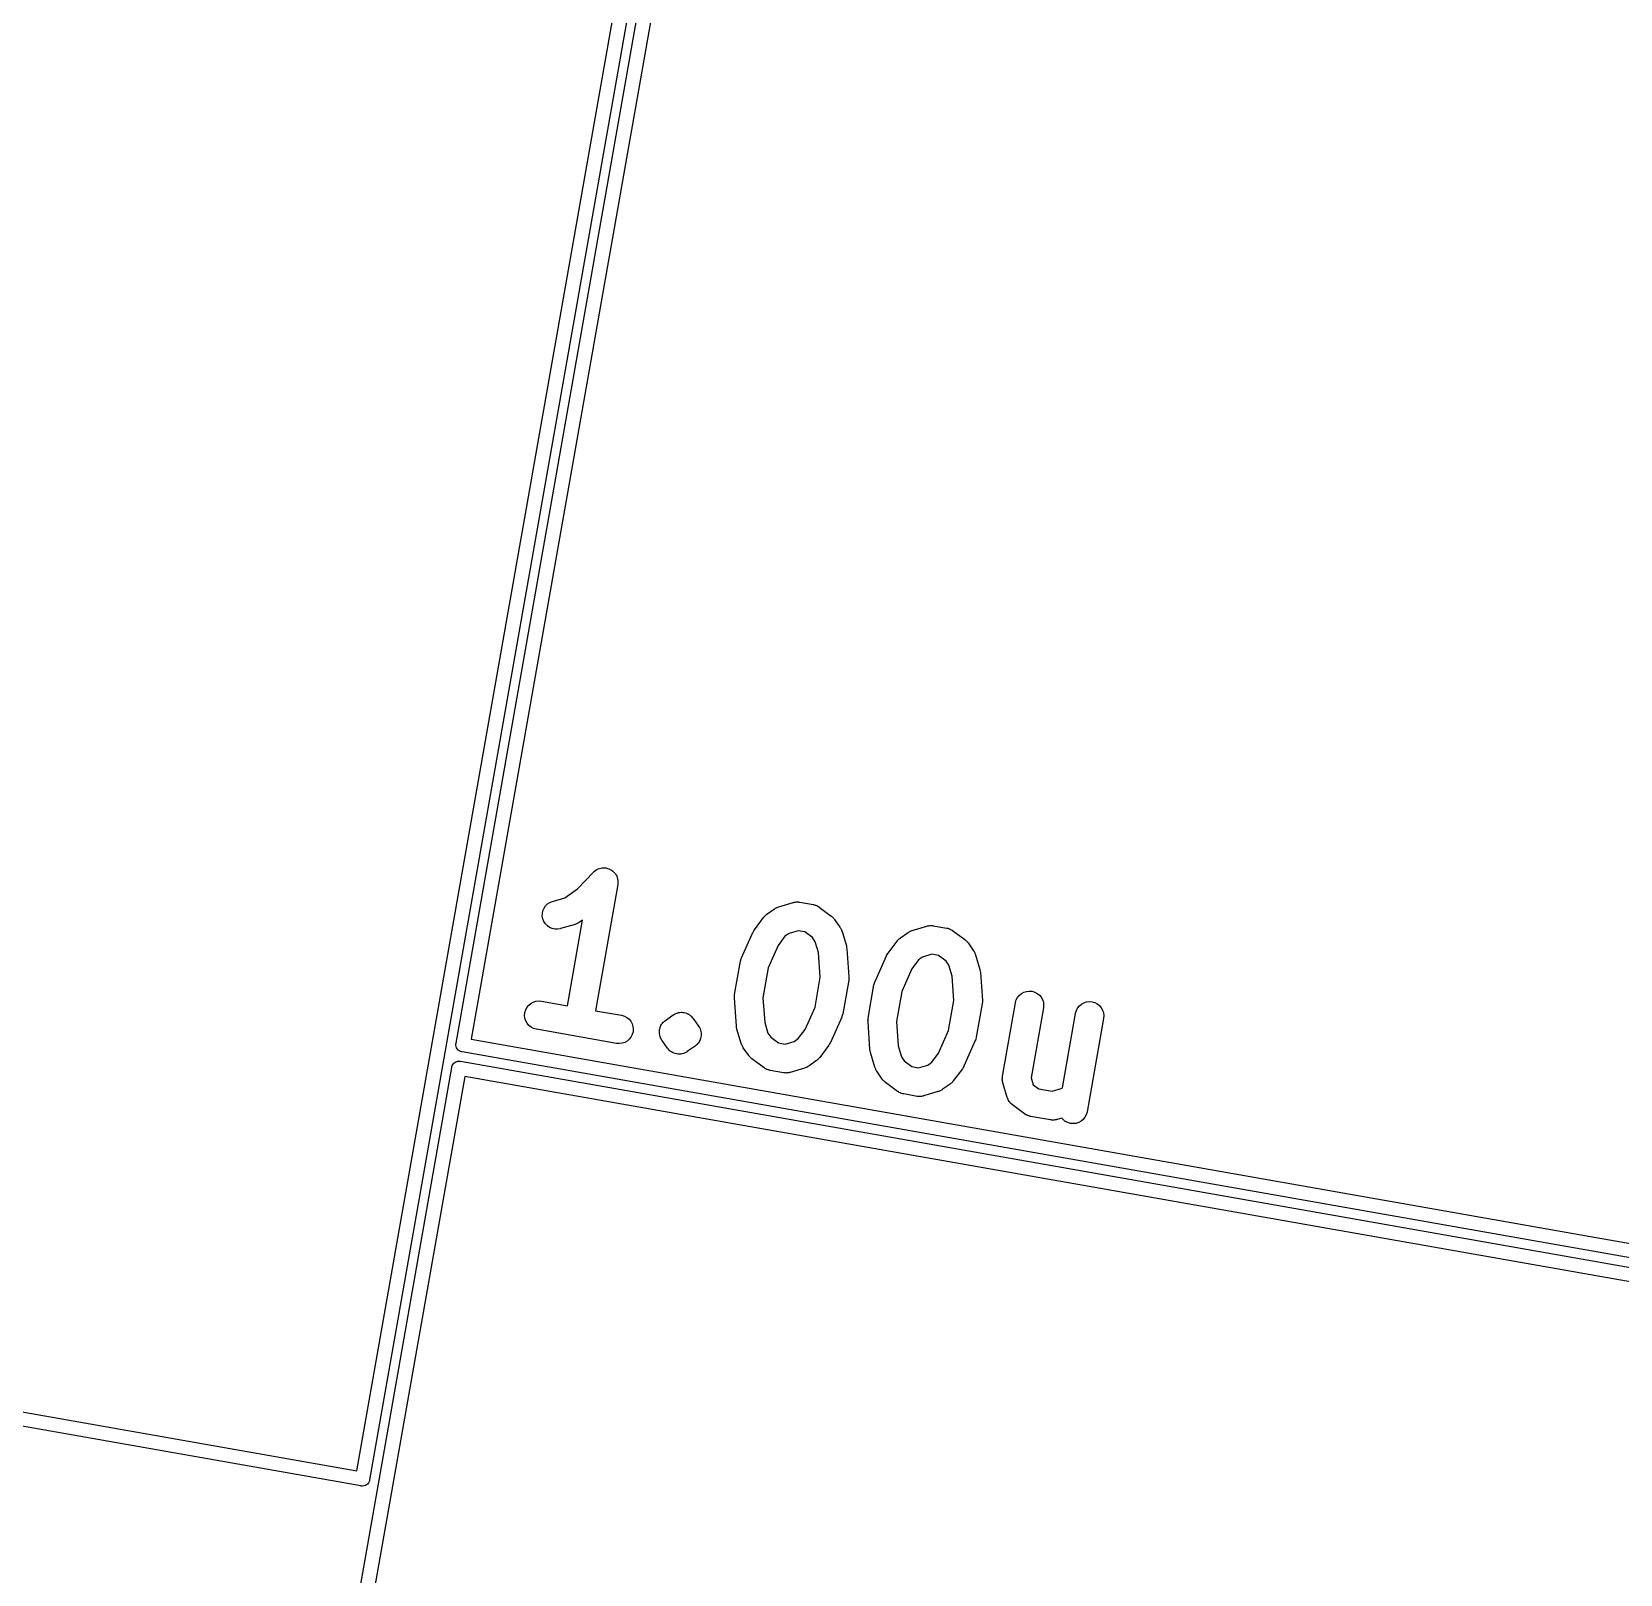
# Model space of a CAD drawing. Extents: x 61 to 358, y -137 to -43.
# Drawn here: x 114.91 to 131.92, y -104.58 to -88.08 of the extents above; entities that cross this region are included whole.
import ezdxf

# ---------------------------------------------------------------- set-up
doc = ezdxf.new("R2010")
doc.units = 0
doc.header["$MEASUREMENT"] = 0
doc.layers.add('BLACK', color=7, linetype='CONTINUOUS')

msp = doc.modelspace()

# ---------------------------------------------------------------- linework, layer by layer
at = {"layer": 'BLACK', "linetype": 'CONTINUOUS'}
for p, q in [((119.457, -98.9027), (122.719, -80.3996)), ((122.857, -80.4974), (119.619, -98.8578)), ((118.392, -103.477), (121.629, -85.117)), ((121.792, -85.0721), (118.53, -103.575)), ((120.755, -97.2499), (120.926, -97.0716)), ((120.926, -97.0716), (120.927, -97.0702)), ((120.927, -97.0701), (120.938, -97.0606)), ((120.927, -97.0702), (120.927, -97.0701)), ((120.927, -97.0702), (120.927, -97.0702)), ((120.927, -97.0702), (120.927, -97.0702)), ((120.938, -97.0606), (120.95, -97.0511)), ((120.95, -97.051), (120.963, -97.0439)), ((120.95, -97.0511), (120.95, -97.051)), ((120.95, -97.0511), (120.95, -97.0511)), ((120.963, -97.0439), (120.976, -97.0368)), ((120.976, -97.0367), (120.99, -97.0323)), ((120.976, -97.0368), (120.976, -97.0367)), ((120.976, -97.0368), (120.976, -97.0368)), ((120.99, -97.0323), (121.004, -97.0278)), ((121.004, -97.0277), (121.019, -97.0262)), ((121.004, -97.0278), (121.004, -97.0277)), ((121.004, -97.0278), (121.004, -97.0278)), ((121.019, -97.0262), (121.034, -97.0245)), ((121.034, -97.0245), (121.034, -97.0245)), ((121.034, -97.0245), (121.034, -97.0245)), ((121.034, -97.0245), (121.049, -97.0257)), ((121.049, -97.0257), (121.063, -97.027)), ((121.063, -97.027), (121.063, -97.027)), ((121.063, -97.027), (121.063, -97.027)), ((121.063, -97.027), (121.078, -97.0312)), ((121.078, -97.0312), (121.092, -97.0352)), ((121.092, -97.0352), (121.092, -97.0352)), ((121.092, -97.0352), (121.092, -97.0353)), ((121.092, -97.0353), (121.106, -97.0423)), ((121.106, -97.0423), (121.118, -97.0488)), ((121.118, -97.0488), (121.118, -97.0488)), ((121.118, -97.0488), (121.118, -97.0489)), ((121.118, -97.0489), (121.13, -97.0583)), ((121.13, -97.0583), (121.142, -97.0672)), ((121.142, -97.0672), (121.142, -97.0673)), ((121.142, -97.0673), (121.142, -97.0674)), ((121.142, -97.0674), (121.151, -97.0785)), ((121.151, -97.0785), (121.161, -97.0899)), ((120.62, -97.3448), (120.755, -97.2499)), ((121.186, -97.2033), (120.948, -98.5541)), ((121.161, -97.0899), (121.161, -97.09)), ((121.161, -97.09), (121.161, -97.0901)), ((121.161, -97.0901), (121.168, -97.1024)), ((121.168, -97.1024), (121.175, -97.1159)), ((121.175, -97.1159), (121.175, -97.116)), ((121.175, -97.116), (121.175, -97.1161)), ((121.175, -97.1161), (121.18, -97.13)), ((121.18, -97.13), (121.185, -97.1441)), ((121.185, -97.1441), (121.185, -97.1443)), ((121.185, -97.1443), (121.185, -97.1444)), ((121.185, -97.1444), (121.186, -97.1591)), ((121.186, -97.1591), (121.188, -97.1737)), ((121.187, -97.1886), (121.186, -97.2033)), ((121.188, -97.1739), (121.187, -97.1886)), ((121.188, -97.1737), (121.188, -97.1738)), ((121.188, -97.1738), (121.188, -97.1739)), ((120.414, -97.4324), (120.435, -97.4116)), ((120.435, -97.4116), (120.46, -97.3952)), ((120.46, -97.3952), (120.488, -97.384)), ((120.488, -97.384), (120.62, -97.3448)), ((122.909, -97.4425), (123.065, -97.3962)), ((123.065, -97.3962), (123.067, -97.3957)), ((123.067, -97.3957), (123.071, -97.3949)), ((123.071, -97.3949), (123.076, -97.3935)), ((123.076, -97.3935), (123.086, -97.3922)), ((123.086, -97.3922), (123.096, -97.3904)), ((123.096, -97.3904), (123.101, -97.3905)), ((123.101, -97.3905), (123.105, -97.39)), ((123.105, -97.39), (123.116, -97.3908)), ((123.116, -97.3908), (123.126, -97.3909)), ((123.126, -97.3909), (123.13, -97.3919)), ((123.13, -97.3919), (123.135, -97.3922)), ((123.135, -97.3922), (123.278, -97.4174)), ((123.278, -97.4174), (123.28, -97.4178)), ((123.28, -97.4178), (123.284, -97.4191)), ((123.284, -97.4191), (123.289, -97.4198)), ((123.289, -97.4198), (123.298, -97.4233)), ((120.379, -97.5433), (120.38, -97.5135)), ((120.385, -97.5725), (120.379, -97.5433)), ((120.38, -97.5135), (120.386, -97.4844)), ((120.396, -97.6001), (120.385, -97.5725)), ((120.386, -97.4844), (120.398, -97.457)), ((120.398, -97.457), (120.414, -97.4324)), ((120.647, -98.5012), (120.809, -97.5842)), ((120.809, -97.5842), (120.774, -97.6086)), ((122.65, -97.687), (122.746, -97.5567)), ((122.746, -97.5567), (122.748, -97.555)), ((122.748, -97.555), (122.753, -97.5487)), ((122.753, -97.5487), (122.759, -97.542)), ((122.759, -97.542), (122.764, -97.5378)), ((122.764, -97.5378), (122.768, -97.5332)), ((122.768, -97.5332), (122.775, -97.5282)), ((122.775, -97.5282), (122.781, -97.5226)), ((122.781, -97.5226), (122.865, -97.4637)), ((122.865, -97.4637), (122.867, -97.4625)), ((122.867, -97.4625), (122.875, -97.4584)), ((122.875, -97.4584), (122.882, -97.4537)), ((122.882, -97.4537), (122.888, -97.4513)), ((122.888, -97.4513), (122.893, -97.4483)), ((122.893, -97.4483), (122.901, -97.4457)), ((122.901, -97.4457), (122.909, -97.4425)), ((123.298, -97.4233), (123.308, -97.4262)), ((123.308, -97.4262), (123.312, -97.4283)), ((123.312, -97.4283), (123.317, -97.4298)), ((123.317, -97.4298), (123.325, -97.4352)), ((123.325, -97.4352), (123.335, -97.44)), ((123.335, -97.44), (123.338, -97.4428)), ((123.338, -97.4428), (123.342, -97.4451)), ((123.342, -97.4451), (123.472, -97.5418)), ((123.472, -97.5418), (123.474, -97.5431)), ((123.474, -97.5431), (123.48, -97.5489)), ((123.48, -97.5489), (123.487, -97.5542)), ((123.487, -97.5542), (123.491, -97.559)), ((123.491, -97.559), (123.496, -97.5633)), ((123.496, -97.5633), (123.501, -97.5703)), ((123.501, -97.5703), (123.506, -97.5768)), ((123.506, -97.5768), (123.565, -97.6609)), ((120.412, -97.6251), (120.396, -97.6001)), ((120.433, -97.6464), (120.412, -97.6251)), ((120.457, -97.6633), (120.433, -97.6464)), ((120.485, -97.6751), (120.457, -97.6633)), ((120.514, -97.6814), (120.485, -97.6751)), ((120.543, -97.682), (120.514, -97.6814)), ((120.573, -97.6767), (120.543, -97.682)), ((120.575, -97.6761), (120.573, -97.6767)), ((120.73, -97.6299), (120.575, -97.6761)), ((120.738, -97.6266), (120.73, -97.6299)), ((120.746, -97.6241), (120.738, -97.6266)), ((120.752, -97.6211), (120.746, -97.6241)), ((120.758, -97.6187), (120.752, -97.6211)), ((120.765, -97.6139), (120.758, -97.6187)), ((120.773, -97.6098), (120.765, -97.6139)), ((120.774, -97.6086), (120.773, -97.6098)), ((122.511, -97.989), (122.633, -97.7157)), ((122.633, -97.7157), (122.634, -97.7138)), ((122.634, -97.7125), (122.642, -97.7003)), ((122.634, -97.7132), (122.634, -97.7125)), ((122.634, -97.7138), (122.634, -97.7132)), ((122.642, -97.7003), (122.649, -97.6881)), ((122.649, -97.6876), (122.65, -97.687)), ((122.649, -97.6881), (122.649, -97.6876)), ((122.976, -97.7581), (122.904, -97.8551)), ((123.02, -97.7276), (122.976, -97.7581)), ((123.117, -97.6987), (123.02, -97.7276)), ((123.189, -97.7114), (123.117, -97.6987)), ((123.271, -97.7719), (123.189, -97.7114)), ((123.565, -97.6609), (123.567, -97.6626)), ((123.567, -97.6626), (123.571, -97.6701)), ((123.571, -97.6701), (123.575, -97.6773)), ((123.575, -97.6773), (123.578, -97.6831)), ((123.578, -97.6831), (123.581, -97.6887)), ((123.581, -97.6887), (123.583, -97.6969)), ((123.583, -97.6969), (123.587, -97.7048)), ((123.587, -97.7048), (123.633, -97.8604)), ((124.211, -97.7746), (124.295, -97.7158)), ((124.295, -97.7158), (124.297, -97.7146)), ((124.297, -97.7146), (124.304, -97.7105)), ((124.304, -97.7105), (124.311, -97.7058)), ((124.311, -97.7058), (124.317, -97.7034)), ((124.317, -97.7034), (124.323, -97.7003)), ((124.323, -97.7003), (124.331, -97.6978)), ((124.331, -97.6978), (124.339, -97.6945)), ((124.339, -97.6945), (124.494, -97.6483)), ((124.494, -97.6483), (124.496, -97.6477)), ((124.496, -97.6477), (124.501, -97.6469)), ((124.501, -97.6469), (124.505, -97.6455)), ((124.505, -97.6455), (124.515, -97.6443)), ((124.515, -97.6443), (124.526, -97.6424)), ((124.526, -97.6424), (124.53, -97.6425)), ((124.53, -97.6425), (124.535, -97.642)), ((124.535, -97.642), (124.545, -97.6428)), ((124.545, -97.6428), (124.555, -97.643)), ((124.555, -97.643), (124.56, -97.6439)), ((124.56, -97.6439), (124.564, -97.6443)), ((124.564, -97.6443), (124.707, -97.6695)), ((124.707, -97.6695), (124.709, -97.6699)), ((124.709, -97.6699), (124.714, -97.6711)), ((124.714, -97.6711), (124.718, -97.6718)), ((124.718, -97.6718), (124.728, -97.6753)), ((124.728, -97.6753), (124.738, -97.6783)), ((124.738, -97.6783), (124.742, -97.6803)), ((124.742, -97.6803), (124.746, -97.6819)), ((124.746, -97.6819), (124.755, -97.6872)), ((124.755, -97.6872), (124.764, -97.692)), ((124.764, -97.692), (124.768, -97.6948)), ((124.768, -97.6948), (124.771, -97.6972)), ((124.771, -97.6972), (124.902, -97.7938)), ((122.904, -97.8551), (122.797, -98.096)), ((123.301, -97.8154), (123.271, -97.7719)), ((123.336, -97.9312), (123.301, -97.8154)), ((123.354, -98.1943), (123.336, -97.9312)), ((123.633, -97.8604), (123.633, -97.8624)), ((123.633, -97.8624), (123.634, -97.8631)), ((123.634, -97.8631), (123.634, -97.8638)), ((123.634, -97.8638), (123.636, -97.8778)), ((123.636, -97.8778), (123.639, -97.8917)), ((123.639, -97.8917), (123.639, -97.8924)), ((123.639, -97.8924), (123.639, -97.8931)), ((123.639, -97.8931), (123.66, -98.1916)), ((124.079, -97.939), (124.176, -97.8087)), ((124.176, -97.8087), (124.177, -97.807)), ((124.177, -97.807), (124.183, -97.8007)), ((124.183, -97.8007), (124.188, -97.794)), ((124.188, -97.794), (124.193, -97.7899)), ((124.193, -97.7899), (124.197, -97.7852)), ((124.197, -97.7852), (124.204, -97.7802)), ((124.204, -97.7802), (124.211, -97.7746)), ((124.902, -97.7938), (124.903, -97.7951)), ((124.903, -97.7951), (124.91, -97.8009)), ((124.91, -97.8009), (124.916, -97.8062)), ((124.916, -97.8062), (124.921, -97.8111)), ((124.921, -97.8111), (124.925, -97.8154)), ((124.925, -97.8154), (124.93, -97.8223)), ((124.93, -97.8223), (124.936, -97.8288)), ((124.936, -97.8288), (124.995, -97.9129)), ((124.995, -97.9129), (124.996, -97.9146)), ((124.996, -97.9146), (125, -97.9222)), ((125, -97.9222), (125.005, -97.9293)), ((125.005, -97.9293), (125.007, -97.9352)), ((122.437, -98.3819), (122.5, -98.0246)), ((122.5, -98.0225), (122.501, -98.0199)), ((122.5, -98.0246), (122.5, -98.0225)), ((122.501, -98.0199), (122.502, -98.0172)), ((122.502, -98.0172), (122.505, -98.0056)), ((122.505, -98.0056), (122.509, -97.994)), ((122.509, -97.994), (122.51, -97.9916)), ((122.51, -97.9916), (122.511, -97.989)), ((122.797, -98.096), (122.741, -98.4164)), ((123.94, -98.241), (124.062, -97.9677)), ((124.062, -97.9677), (124.063, -97.9658)), ((124.063, -97.9652), (124.064, -97.9645)), ((124.063, -97.9658), (124.063, -97.9652)), ((124.064, -97.9645), (124.071, -97.9524)), ((124.071, -97.9524), (124.078, -97.9402)), ((124.078, -97.9402), (124.079, -97.9396)), ((124.079, -97.9396), (124.079, -97.939)), ((124.406, -98.0101), (124.334, -98.1072)), ((124.449, -97.9796), (124.406, -98.0101)), ((124.547, -97.9507), (124.449, -97.9796)), ((124.619, -97.9634), (124.547, -97.9507)), ((124.7, -98.0239), (124.619, -97.9634)), ((124.731, -98.0675), (124.7, -98.0239)), ((124.765, -98.1833), (124.731, -98.0675)), ((125.007, -97.9352), (125.01, -97.9408)), ((125.01, -97.9408), (125.013, -97.9489)), ((125.013, -97.9489), (125.016, -97.9569)), ((125.016, -97.9569), (125.062, -98.1124)), ((123.298, -98.5147), (123.354, -98.1943)), ((123.658, -98.2287), (123.595, -98.5861)), ((123.659, -98.2234), (123.658, -98.226)), ((123.658, -98.226), (123.658, -98.2287)), ((123.66, -98.1991), (123.659, -98.2112)), ((123.659, -98.2112), (123.659, -98.2234)), ((123.66, -98.1916), (123.66, -98.1937)), ((123.66, -98.1937), (123.66, -98.1964)), ((123.66, -98.1964), (123.66, -98.1991)), ((123.93, -98.2745), (123.931, -98.2719)), ((123.931, -98.2692), (123.935, -98.2577)), ((123.931, -98.2719), (123.931, -98.2692)), ((123.935, -98.2577), (123.938, -98.246)), ((123.938, -98.246), (123.94, -98.2436)), ((123.94, -98.2436), (123.94, -98.241)), ((124.334, -98.1072), (124.226, -98.348)), ((124.784, -98.4463), (124.765, -98.1833)), ((125.062, -98.1124), (125.063, -98.1144)), ((125.063, -98.1144), (125.063, -98.1151)), ((125.063, -98.1151), (125.063, -98.1158)), ((125.063, -98.1158), (125.066, -98.1298)), ((125.066, -98.1298), (125.068, -98.1437)), ((125.068, -98.1437), (125.068, -98.1444)), ((125.068, -98.1444), (125.068, -98.1451)), ((125.068, -98.1451), (125.089, -98.4436)), ((122.435, -98.4116), (122.436, -98.3995)), ((122.435, -98.4143), (122.435, -98.4116)), ((122.435, -98.417), (122.435, -98.4143)), ((122.435, -98.4191), (122.435, -98.417)), ((122.456, -98.7176), (122.435, -98.4191)), ((122.436, -98.3873), (122.437, -98.3846)), ((122.436, -98.3995), (122.436, -98.3873)), ((122.437, -98.3846), (122.437, -98.3819)), ((122.741, -98.4164), (122.759, -98.6795)), ((123.866, -98.634), (123.929, -98.2766)), ((123.929, -98.2766), (123.93, -98.2745)), ((124.226, -98.348), (124.17, -98.6684)), ((125.443, -98.4677), (125.452, -98.4392)), ((125.452, -98.4392), (125.465, -98.4128)), ((125.465, -98.4128), (125.484, -98.3896)), ((125.484, -98.3896), (125.507, -98.3705)), ((125.507, -98.3705), (125.533, -98.3562)), ((125.533, -98.3562), (125.561, -98.3472)), ((125.561, -98.3472), (125.591, -98.3439)), ((125.591, -98.3439), (125.621, -98.3464)), ((125.621, -98.3464), (125.649, -98.3546)), ((125.649, -98.3546), (125.676, -98.3682)), ((125.676, -98.3682), (125.699, -98.3866)), ((125.699, -98.3866), (125.718, -98.4093)), ((125.718, -98.4093), (125.733, -98.4353)), ((125.733, -98.4353), (125.742, -98.4635)), ((120.19, -98.6042), (120.192, -98.5746)), ((120.193, -98.6338), (120.19, -98.6042)), ((120.192, -98.5746), (120.201, -98.546)), ((120.201, -98.546), (120.214, -98.5195)), ((120.214, -98.5195), (120.233, -98.4962)), ((120.233, -98.4962), (120.255, -98.477)), ((120.255, -98.477), (120.281, -98.4624)), ((120.281, -98.4624), (120.31, -98.4533)), ((120.31, -98.4533), (120.339, -98.4497)), ((120.339, -98.4497), (120.369, -98.452)), ((120.369, -98.452), (120.647, -98.5012)), ((120.948, -98.5541), (121.226, -98.6032)), ((121.226, -98.6032), (121.228, -98.6036)), ((121.228, -98.6036), (121.257, -98.612)), ((121.257, -98.612), (121.283, -98.6258)), ((121.697, -98.6578), (121.781, -98.599)), ((121.781, -98.599), (121.782, -98.5984)), ((121.782, -98.598), (121.783, -98.5978)), ((121.782, -98.5981), (121.782, -98.598)), ((121.782, -98.5983), (121.782, -98.5981)), ((121.782, -98.5981), (121.782, -98.5981)), ((121.782, -98.5984), (121.782, -98.5983)), ((121.782, -98.5984), (121.782, -98.5984)), ((121.783, -98.5978), (121.795, -98.5908)), ((121.795, -98.5908), (121.808, -98.5839)), ((121.808, -98.5837), (121.809, -98.5836)), ((121.808, -98.5839), (121.808, -98.5837)), ((121.808, -98.5839), (121.808, -98.5839)), ((121.809, -98.5835), (121.823, -98.5792)), ((121.809, -98.5836), (121.809, -98.5835)), ((121.823, -98.5792), (121.836, -98.5748)), ((121.836, -98.5748), (121.837, -98.5747)), ((121.836, -98.5748), (121.836, -98.5748)), ((121.837, -98.5746), (121.851, -98.5731)), ((121.837, -98.5747), (121.837, -98.5746)), ((121.837, -98.5747), (121.837, -98.5747)), ((121.851, -98.5731), (121.866, -98.5714)), ((121.866, -98.5714), (121.866, -98.5714)), ((121.866, -98.5714), (121.866, -98.5714)), ((121.866, -98.5714), (121.866, -98.5714)), ((121.866, -98.5714), (121.867, -98.5714)), ((121.867, -98.5714), (121.881, -98.5727)), ((121.881, -98.5727), (121.895, -98.5738)), ((121.895, -98.5738), (121.896, -98.5739)), ((121.896, -98.5739), (121.896, -98.5739)), ((121.896, -98.5739), (121.896, -98.574)), ((121.896, -98.574), (121.896, -98.574)), ((121.896, -98.574), (121.91, -98.578)), ((121.91, -98.578), (121.924, -98.5819)), ((121.924, -98.5819), (121.924, -98.582)), ((121.924, -98.582), (121.924, -98.5821)), ((121.924, -98.5821), (121.925, -98.5822)), ((121.925, -98.5822), (121.925, -98.5823)), ((121.925, -98.5823), (121.938, -98.5889)), ((121.938, -98.5889), (121.95, -98.5954)), ((121.95, -98.5954), (121.951, -98.5956)), ((121.951, -98.5956), (121.951, -98.5957)), ((121.951, -98.5957), (121.951, -98.5959)), ((121.951, -98.5959), (121.951, -98.596)), ((121.951, -98.596), (121.963, -98.605)), ((121.963, -98.605), (121.974, -98.6138)), ((123.191, -98.7555), (123.298, -98.5147)), ((123.59, -98.605), (123.586, -98.6167)), ((123.593, -98.5935), (123.59, -98.605)), ((123.594, -98.5908), (123.593, -98.5935)), ((123.595, -98.5861), (123.594, -98.5882)), ((123.594, -98.5882), (123.594, -98.5908)), ((124.727, -98.7667), (124.784, -98.4463)), ((125.087, -98.4808), (125.024, -98.8381)), ((125.088, -98.4754), (125.087, -98.4781)), ((125.087, -98.4781), (125.087, -98.4808)), ((125.089, -98.4633), (125.088, -98.4754)), ((125.089, -98.4436), (125.089, -98.4457)), ((125.089, -98.4457), (125.089, -98.4484)), ((125.089, -98.4484), (125.09, -98.4511)), ((125.09, -98.4511), (125.089, -98.4633)), ((125.304, -99.256), (125.443, -98.4698)), ((125.443, -98.4698), (125.443, -98.4677)), ((125.743, -98.5227), (125.611, -99.2735)), ((125.742, -98.4635), (125.745, -98.4931)), ((125.745, -98.4931), (125.743, -98.5227)), ((125.946, -99.3787), (126.086, -98.5832)), ((126.086, -98.5832), (126.087, -98.5811)), ((126.087, -98.5811), (126.095, -98.5526)), ((126.095, -98.5526), (126.109, -98.5262)), ((126.109, -98.5262), (126.127, -98.5031)), ((126.127, -98.5031), (126.15, -98.4839)), ((126.15, -98.4839), (126.176, -98.4696)), ((126.176, -98.4696), (126.205, -98.4606)), ((126.205, -98.4606), (126.234, -98.4573)), ((126.234, -98.4573), (126.264, -98.4598)), ((126.264, -98.4598), (126.292, -98.468)), ((126.292, -98.468), (126.319, -98.4816)), ((126.319, -98.4816), (126.342, -98.5001)), ((126.342, -98.5001), (126.361, -98.5227)), ((126.361, -98.5227), (126.376, -98.5487)), ((126.376, -98.5487), (126.385, -98.577)), ((126.385, -98.577), (126.389, -98.6065)), ((126.389, -98.6065), (126.386, -98.6362)), ((120.202, -98.6621), (120.193, -98.6338)), ((120.217, -98.6882), (120.202, -98.6621)), ((120.236, -98.711), (120.217, -98.6882)), ((120.259, -98.7296), (120.236, -98.711)), ((120.285, -98.7434), (120.259, -98.7296)), ((120.314, -98.7518), (120.285, -98.7434)), ((120.316, -98.7522), (120.314, -98.7518)), ((121.173, -98.9034), (120.316, -98.7522)), ((121.283, -98.6258), (121.307, -98.6444)), ((121.307, -98.6444), (121.326, -98.6672)), ((121.326, -98.6672), (121.34, -98.6933)), ((121.34, -98.6933), (121.349, -98.7216)), ((121.35, -98.7808), (121.342, -98.8094)), ((121.349, -98.7216), (121.352, -98.7512)), ((121.352, -98.7512), (121.35, -98.7808)), ((121.632, -98.7843), (121.633, -98.77)), ((121.633, -98.77), (121.634, -98.7557)), ((121.634, -98.7546), (121.639, -98.7407)), ((121.634, -98.7552), (121.634, -98.7546)), ((121.634, -98.7557), (121.634, -98.7552)), ((121.639, -98.7407), (121.642, -98.7271)), ((121.642, -98.7271), (121.643, -98.7266)), ((121.643, -98.7261), (121.649, -98.7133)), ((121.643, -98.7266), (121.643, -98.7261)), ((121.649, -98.7133), (121.656, -98.7006)), ((121.656, -98.6997), (121.665, -98.6885)), ((121.656, -98.7001), (121.656, -98.6997)), ((121.656, -98.7006), (121.656, -98.7001)), ((121.665, -98.6885), (121.674, -98.6772)), ((121.674, -98.6772), (121.675, -98.6768)), ((121.675, -98.6764), (121.686, -98.6672)), ((121.675, -98.6768), (121.675, -98.6764)), ((121.686, -98.6672), (121.697, -98.6578)), ((121.974, -98.6138), (121.974, -98.614)), ((121.974, -98.614), (121.974, -98.6142)), ((121.974, -98.6142), (121.974, -98.6144)), ((121.974, -98.6144), (121.975, -98.6145)), ((121.975, -98.6145), (121.984, -98.6255)), ((121.984, -98.6255), (121.993, -98.6364)), ((121.993, -98.6364), (122.052, -98.7205)), ((122.052, -98.7205), (122.053, -98.7213)), ((122.053, -98.7213), (122.053, -98.7213)), ((122.053, -98.7213), (122.053, -98.7214)), ((122.053, -98.7214), (122.053, -98.7222)), ((122.053, -98.7222), (122.06, -98.7348)), ((122.06, -98.7348), (122.067, -98.7473)), ((122.067, -98.7473), (122.067, -98.7479)), ((122.067, -98.7479), (122.067, -98.7483)), ((122.067, -98.7483), (122.072, -98.7621)), ((122.072, -98.7621), (122.076, -98.7757)), ((122.076, -98.7757), (122.076, -98.7762)), ((122.076, -98.7762), (122.076, -98.7767)), ((122.076, -98.7767), (122.078, -98.791)), ((122.456, -98.7183), (122.456, -98.7176)), ((122.456, -98.719), (122.456, -98.7183)), ((122.459, -98.7329), (122.456, -98.719)), ((122.461, -98.7469), (122.459, -98.7329)), ((122.461, -98.7476), (122.461, -98.7469)), ((122.462, -98.7483), (122.461, -98.7476)), ((122.462, -98.7503), (122.462, -98.7483)), ((122.508, -98.9059), (122.462, -98.7503)), ((122.759, -98.6795), (122.794, -98.7953)), ((123.119, -98.8526), (123.191, -98.7555)), ((123.584, -98.6217), (123.462, -98.895)), ((123.585, -98.6191), (123.584, -98.6217)), ((123.586, -98.6167), (123.585, -98.6191)), ((123.864, -98.6636), (123.865, -98.6515)), ((123.865, -98.6663), (123.864, -98.6636)), ((123.864, -98.669), (123.865, -98.6663)), ((123.865, -98.6712), (123.864, -98.669)), ((123.865, -98.6515), (123.866, -98.6393)), ((123.886, -98.9696), (123.865, -98.6712)), ((123.866, -98.6367), (123.866, -98.634)), ((123.866, -98.6393), (123.866, -98.6367)), ((124.17, -98.6684), (124.188, -98.9315)), ((124.62, -99.0076), (124.727, -98.7667)), ((126.386, -98.6362), (126.21, -99.6367)), ((119.454, -98.9213), (119.455, -98.9183)), ((119.456, -98.9362), (119.454, -98.9213)), ((119.455, -98.9101), (119.456, -98.9063)), ((119.455, -98.9183), (119.455, -98.9101)), ((119.455, -98.9101), (119.455, -98.9101)), ((119.456, -98.9063), (119.457, -98.9027)), ((119.461, -98.9504), (119.456, -98.9362)), ((119.468, -98.9635), (119.461, -98.9504)), ((119.619, -98.8578), (137.98, -102.095)), ((121.203, -98.9057), (121.173, -98.9034)), ((121.233, -98.9022), (121.203, -98.9057)), ((121.261, -98.893), (121.233, -98.9022)), ((121.287, -98.8785), (121.261, -98.893)), ((121.31, -98.8592), (121.287, -98.8785)), ((121.328, -98.8359), (121.31, -98.8592)), ((121.342, -98.8094), (121.328, -98.8359)), ((121.632, -98.7848), (121.632, -98.7843)), ((121.632, -98.7853), (121.632, -98.7848)), ((121.634, -98.7996), (121.632, -98.7853)), ((121.635, -98.8138), (121.634, -98.7996)), ((121.635, -98.8143), (121.635, -98.8138)), ((121.635, -98.8149), (121.635, -98.8143)), ((121.64, -98.8285), (121.635, -98.8149)), ((121.644, -98.8422), (121.64, -98.8285)), ((121.644, -98.8427), (121.644, -98.8422)), ((121.644, -98.8432), (121.644, -98.8427)), ((121.651, -98.8557), (121.644, -98.8432)), ((121.658, -98.8683), (121.651, -98.8557)), ((121.659, -98.8692), (121.658, -98.8683)), ((121.659, -98.8701), (121.659, -98.8692)), ((121.659, -98.8692), (121.659, -98.8692)), ((121.659, -98.8692), (121.659, -98.8692)), ((121.718, -98.9542), (121.659, -98.8701)), ((122.015, -98.9327), (121.931, -98.9916)), ((122.025, -98.9234), (122.015, -98.9327)), ((122.036, -98.9141), (122.025, -98.9234)), ((122.037, -98.9137), (122.036, -98.9141)), ((122.046, -98.9022), (122.037, -98.9134)), ((122.037, -98.9134), (122.037, -98.9137)), ((122.055, -98.8909), (122.046, -98.9022)), ((122.056, -98.89), (122.055, -98.8904)), ((122.055, -98.8904), (122.055, -98.8909)), ((122.062, -98.8773), (122.056, -98.89)), ((122.069, -98.8645), (122.062, -98.8773)), ((122.073, -98.8498), (122.069, -98.8635)), ((122.069, -98.8635), (122.069, -98.864)), ((122.069, -98.864), (122.069, -98.8645)), ((122.077, -98.8359), (122.073, -98.8498)), ((122.078, -98.8206), (122.077, -98.8349)), ((122.077, -98.8349), (122.077, -98.8354)), ((122.077, -98.8354), (122.077, -98.8359)), ((122.078, -98.791), (122.08, -98.8052)), ((122.08, -98.8063), (122.078, -98.8206)), ((122.08, -98.8052), (122.08, -98.8057)), ((122.08, -98.8057), (122.08, -98.8063)), ((122.512, -98.9138), (122.508, -98.9059)), ((122.514, -98.922), (122.512, -98.9138)), ((122.517, -98.9275), (122.514, -98.922)), ((122.52, -98.9334), (122.517, -98.9275)), ((122.524, -98.9406), (122.52, -98.9334)), ((122.528, -98.9481), (122.524, -98.9406)), ((122.53, -98.9498), (122.528, -98.9481)), ((122.589, -99.0339), (122.53, -98.9498)), ((122.794, -98.7953), (122.824, -98.8388)), ((122.824, -98.8388), (122.906, -98.8993)), ((122.906, -98.8993), (122.978, -98.912)), ((122.978, -98.912), (123.075, -98.8831)), ((123.075, -98.8831), (123.119, -98.8526)), ((123.445, -98.9237), (123.349, -99.054)), ((123.446, -98.9231), (123.445, -98.9237)), ((123.453, -98.9103), (123.446, -98.9226)), ((123.446, -98.9226), (123.446, -98.9231)), ((123.461, -98.8982), (123.453, -98.9103)), ((123.462, -98.895), (123.461, -98.8969)), ((123.461, -98.8969), (123.461, -98.8975)), ((123.461, -98.8975), (123.461, -98.8982)), ((124.188, -98.9315), (124.223, -99.0473)), ((125.013, -98.8737), (124.891, -99.147)), ((125.014, -98.8712), (125.013, -98.8737)), ((125.015, -98.8688), (125.014, -98.8712)), ((125.019, -98.8571), (125.015, -98.8688)), ((125.023, -98.8455), (125.019, -98.8571)), ((125.024, -98.8402), (125.023, -98.8428)), ((125.023, -98.8428), (125.023, -98.8455)), ((125.024, -98.8381), (125.024, -98.8402)), ((119.422, -99.1286), (119.432, -99.1168)), ((119.432, -99.1168), (119.443, -99.107)), ((119.443, -99.107), (119.455, -99.1005)), ((119.443, -99.107), (119.443, -99.107)), ((119.455, -99.1005), (119.456, -99.0997)), ((119.456, -99.0997), (119.464, -99.0971)), ((119.464, -99.0971), (119.47, -99.095)), ((119.478, -98.9749), (119.468, -98.9635)), ((119.47, -99.095), (119.485, -99.0932)), ((119.49, -98.9842), (119.478, -98.9749)), ((119.485, -99.0932), (119.496, -99.0941)), ((119.503, -98.991), (119.49, -98.9842)), ((119.496, -99.0941), (119.496, -99.0941)), ((119.496, -99.0941), (119.5, -99.0943)), ((119.5, -99.0943), (119.504, -99.0954)), ((119.514, -98.994), (119.503, -98.991)), ((119.504, -99.0954), (138.007, -102.358)), ((119.518, -98.995), (119.514, -98.994)), ((119.514, -98.994), (119.514, -98.994)), ((119.521, -98.9953), (119.518, -98.995)), ((138.025, -102.258), (119.521, -98.9953)), ((121.728, -98.9651), (121.718, -98.9542)), ((121.737, -98.976), (121.728, -98.9651)), ((121.737, -98.9762), (121.737, -98.976)), ((121.737, -98.9764), (121.737, -98.9762)), ((121.737, -98.9765), (121.737, -98.9764)), ((121.738, -98.9767), (121.737, -98.9765)), ((121.749, -98.9856), (121.738, -98.9767)), ((121.76, -98.9946), (121.749, -98.9856)), ((121.76, -98.9947), (121.76, -98.9946)), ((121.761, -98.9948), (121.76, -98.9947)), ((121.761, -98.995), (121.761, -98.9948)), ((121.761, -98.9951), (121.761, -98.995)), ((121.774, -99.0016), (121.761, -98.9951)), ((121.787, -99.0082), (121.774, -99.0016)), ((121.787, -99.0083), (121.787, -99.0082)), ((121.787, -99.0084), (121.787, -99.0083)), ((121.787, -99.0085), (121.787, -99.0084)), ((121.788, -99.0086), (121.787, -99.0085)), ((121.801, -99.0125), (121.788, -99.0086)), ((121.815, -99.0165), (121.801, -99.0125)), ((121.815, -99.0166), (121.815, -99.0165)), ((121.816, -99.0166), (121.815, -99.0166)), ((121.816, -99.0167), (121.816, -99.0166)), ((121.831, -99.0179), (121.816, -99.0167)), ((121.816, -99.0167), (121.816, -99.0167)), ((121.845, -99.0191), (121.831, -99.0179)), ((121.846, -99.0191), (121.845, -99.0191)), ((121.845, -99.0191), (121.845, -99.0191)), ((121.845, -99.0191), (121.845, -99.0191)), ((121.86, -99.0175), (121.846, -99.0191)), ((121.846, -99.0191), (121.846, -99.0191)), ((121.874, -99.0159), (121.86, -99.0175)), ((121.875, -99.0158), (121.874, -99.0159)), ((121.889, -99.0113), (121.875, -99.0157)), ((121.875, -99.0157), (121.875, -99.0157)), ((121.875, -99.0157), (121.875, -99.0158)), ((121.875, -99.0158), (121.875, -99.0158)), ((121.903, -99.007), (121.889, -99.0113)), ((121.904, -99.0066), (121.903, -99.0067)), ((121.903, -99.0067), (121.903, -99.0068)), ((121.903, -99.0068), (121.903, -99.0069)), ((121.903, -99.0069), (121.903, -99.007)), ((121.916, -98.9996), (121.904, -99.0066)), ((121.929, -98.9928), (121.916, -98.9996)), ((121.93, -98.9922), (121.929, -98.9925)), ((121.929, -98.9925), (121.929, -98.9925)), ((121.929, -98.9925), (121.929, -98.9925)), ((121.929, -98.9925), (121.929, -98.9928)), ((121.931, -98.9916), (121.93, -98.9922)), ((121.93, -98.9922), (121.93, -98.9922)), ((121.93, -98.9922), (121.93, -98.9922)), ((122.594, -99.0404), (122.589, -99.0339)), ((122.599, -99.0473), (122.594, -99.0404)), ((122.604, -99.0517), (122.599, -99.0473)), ((122.608, -99.0565), (122.604, -99.0517)), ((122.615, -99.0618), (122.608, -99.0565)), ((122.621, -99.0676), (122.615, -99.0618)), ((122.623, -99.0689), (122.621, -99.0676)), ((122.753, -99.1656), (122.623, -99.0689)), ((123.314, -99.0881), (123.23, -99.1469)), ((123.32, -99.0825), (123.314, -99.0881)), ((123.327, -99.0775), (123.32, -99.0825)), ((123.331, -99.0728), (123.327, -99.0775)), ((123.336, -99.0687), (123.331, -99.0728)), ((123.342, -99.062), (123.336, -99.0687)), ((123.347, -99.0557), (123.342, -99.062)), ((123.349, -99.054), (123.347, -99.0557)), ((123.886, -98.9703), (123.886, -98.9696)), ((123.886, -98.971), (123.886, -98.9703)), ((123.888, -98.985), (123.886, -98.971)), ((123.891, -98.999), (123.888, -98.985)), ((123.891, -98.9996), (123.891, -98.999)), ((123.891, -99.0003), (123.891, -98.9996)), ((123.892, -99.0024), (123.891, -99.0003)), ((123.938, -99.1579), (123.892, -99.0024)), ((124.223, -99.0473), (124.253, -99.0909)), ((124.253, -99.0909), (124.335, -99.1514)), ((124.504, -99.1351), (124.548, -99.1046)), ((124.548, -99.1046), (124.62, -99.0076)), ((116.149, -117.663), (119.411, -99.1602)), ((119.549, -99.258), (116.311, -117.618)), ((119.411, -99.1565), (119.412, -99.1529)), ((119.411, -99.1602), (119.411, -99.1565)), ((119.412, -99.1528), (119.415, -99.142)), ((119.412, -99.1529), (119.412, -99.1528)), ((119.415, -99.142), (119.422, -99.1286)), ((137.909, -102.495), (119.549, -99.258)), ((122.757, -99.1679), (122.753, -99.1656)), ((122.76, -99.1707), (122.757, -99.1679)), ((122.769, -99.1755), (122.76, -99.1707)), ((122.778, -99.1809), (122.769, -99.1755)), ((122.783, -99.1824), (122.778, -99.1809)), ((122.787, -99.1845), (122.783, -99.1824)), ((122.797, -99.1874), (122.787, -99.1845)), ((122.806, -99.1909), (122.797, -99.1874)), ((122.811, -99.1916), (122.806, -99.1909)), ((122.815, -99.1929), (122.811, -99.1916)), ((122.817, -99.1933), (122.815, -99.1929)), ((122.96, -99.2185), (122.817, -99.1933)), ((122.965, -99.2188), (122.96, -99.2185)), ((122.969, -99.2197), (122.965, -99.2188)), ((122.979, -99.2199), (122.969, -99.2197)), ((122.99, -99.2207), (122.979, -99.2199)), ((122.994, -99.2202), (122.99, -99.2207)), ((122.999, -99.2203), (122.994, -99.2202)), ((123.009, -99.2184), (122.999, -99.2203)), ((123.019, -99.2172), (123.009, -99.2184)), ((123.024, -99.2158), (123.019, -99.2172)), ((123.028, -99.215), (123.024, -99.2158)), ((123.03, -99.2144), (123.028, -99.215)), ((123.186, -99.1682), (123.03, -99.2144)), ((123.194, -99.1649), (123.186, -99.1682)), ((123.202, -99.1624), (123.194, -99.1649)), ((123.207, -99.1594), (123.202, -99.1624)), ((123.213, -99.157), (123.207, -99.1594)), ((123.22, -99.1522), (123.213, -99.157)), ((123.228, -99.1482), (123.22, -99.1522)), ((123.23, -99.1469), (123.228, -99.1482)), ((123.941, -99.1658), (123.938, -99.1579)), ((123.944, -99.174), (123.941, -99.1658)), ((123.947, -99.1796), (123.944, -99.174)), ((123.949, -99.1855), (123.947, -99.1796)), ((123.954, -99.1926), (123.949, -99.1855)), ((123.958, -99.2001), (123.954, -99.1926)), ((123.959, -99.2019), (123.958, -99.2001)), ((124.018, -99.2859), (123.959, -99.2019)), ((124.023, -99.2924), (124.018, -99.2859)), ((124.335, -99.1514), (124.407, -99.1641)), ((124.407, -99.1641), (124.504, -99.1351)), ((124.875, -99.1757), (124.778, -99.3061)), ((124.876, -99.1746), (124.875, -99.1751)), ((124.875, -99.1751), (124.875, -99.1757)), ((124.883, -99.1623), (124.876, -99.1746)), ((124.89, -99.1502), (124.883, -99.1623)), ((124.891, -99.149), (124.89, -99.1496)), ((124.89, -99.1496), (124.89, -99.1502)), ((124.891, -99.147), (124.891, -99.149)), ((125.302, -99.2856), (125.303, -99.2752)), ((125.303, -99.2901), (125.302, -99.2856)), ((125.302, -99.2946), (125.303, -99.2901)), ((125.303, -99.2648), (125.304, -99.2604)), ((125.303, -99.2752), (125.303, -99.2648)), ((125.304, -99.2604), (125.304, -99.256)), ((125.611, -99.2735), (125.632, -99.3458)), ((124.028, -99.2994), (124.023, -99.2924)), ((124.033, -99.3037), (124.028, -99.2994)), ((124.037, -99.3085), (124.033, -99.3037)), ((124.044, -99.3138), (124.037, -99.3085)), ((124.05, -99.3197), (124.044, -99.3138)), ((124.052, -99.3209), (124.05, -99.3197)), ((124.182, -99.4176), (124.052, -99.3209)), ((124.186, -99.4199), (124.182, -99.4176)), ((124.19, -99.4227), (124.186, -99.4199)), ((124.199, -99.4276), (124.19, -99.4227)), ((124.208, -99.4329), (124.199, -99.4276)), ((124.212, -99.4344), (124.208, -99.4329)), ((124.216, -99.4365), (124.212, -99.4344)), ((124.226, -99.4394), (124.216, -99.4365)), ((124.236, -99.443), (124.226, -99.4394)), ((124.24, -99.4436), (124.236, -99.443)), ((124.245, -99.4449), (124.24, -99.4436)), ((124.247, -99.4453), (124.245, -99.4449)), ((124.39, -99.4705), (124.247, -99.4453)), ((124.615, -99.4202), (124.459, -99.4665)), ((124.623, -99.417), (124.615, -99.4202)), ((124.631, -99.4144), (124.623, -99.417)), ((124.637, -99.4114), (124.631, -99.4144)), ((124.643, -99.409), (124.637, -99.4114)), ((124.65, -99.4043), (124.643, -99.409)), ((124.657, -99.4002), (124.65, -99.4043)), ((124.659, -99.399), (124.657, -99.4002)), ((124.743, -99.3401), (124.659, -99.399)), ((124.75, -99.3345), (124.743, -99.3401)), ((124.756, -99.3295), (124.75, -99.3345)), ((124.761, -99.3249), (124.756, -99.3295)), ((124.766, -99.3208), (124.761, -99.3249)), ((124.771, -99.314), (124.766, -99.3208)), ((124.777, -99.3078), (124.771, -99.314)), ((124.778, -99.3061), (124.777, -99.3078)), ((125.304, -99.3048), (125.302, -99.2946)), ((125.306, -99.3152), (125.304, -99.3048)), ((125.307, -99.3194), (125.306, -99.3152)), ((125.308, -99.3238), (125.307, -99.3194)), ((125.308, -99.3259), (125.308, -99.3238)), ((125.355, -99.4814), (125.308, -99.3259)), ((125.632, -99.3458), (125.693, -99.3908)), ((125.693, -99.3908), (125.836, -99.4161)), ((125.836, -99.4161), (125.934, -99.3872)), ((125.934, -99.3872), (125.946, -99.3787)), ((124.394, -99.4708), (124.39, -99.4705)), ((124.398, -99.4718), (124.394, -99.4708)), ((124.409, -99.472), (124.398, -99.4718)), ((124.419, -99.4728), (124.409, -99.472)), ((124.424, -99.4722), (124.419, -99.4728)), ((124.428, -99.4723), (124.424, -99.4722)), ((124.438, -99.4705), (124.428, -99.4723)), ((124.449, -99.4693), (124.438, -99.4705)), ((124.453, -99.4679), (124.449, -99.4693)), ((124.457, -99.4671), (124.453, -99.4679)), ((124.459, -99.4665), (124.457, -99.4671)), ((125.356, -99.4845), (125.355, -99.4814)), ((125.357, -99.4877), (125.356, -99.4845)), ((125.361, -99.4982), (125.357, -99.4877)), ((125.366, -99.509), (125.361, -99.4982)), ((125.368, -99.5117), (125.366, -99.509)), ((125.369, -99.5147), (125.368, -99.5117)), ((125.376, -99.5241), (125.369, -99.5147)), ((125.382, -99.5338), (125.376, -99.5241)), ((125.384, -99.5361), (125.382, -99.5338)), ((125.386, -99.5388), (125.384, -99.5361)), ((125.395, -99.5467), (125.386, -99.5388)), ((125.403, -99.555), (125.395, -99.5467)), ((125.406, -99.5568), (125.403, -99.555)), ((125.408, -99.5591), (125.406, -99.5568)), ((125.41, -99.5604), (125.408, -99.5591)), ((125.54, -99.657), (125.41, -99.5604)), ((125.544, -99.6594), (125.54, -99.657)), ((125.548, -99.6622), (125.544, -99.6594)), ((125.557, -99.667), (125.548, -99.6622)), ((125.566, -99.6723), (125.557, -99.667)), ((125.57, -99.6739), (125.566, -99.6723)), ((125.574, -99.6759), (125.57, -99.6739)), ((125.584, -99.6789), (125.574, -99.6759)), ((125.594, -99.6824), (125.584, -99.6789)), ((125.598, -99.6831), (125.594, -99.6824)), ((125.602, -99.6843), (125.598, -99.6831)), ((125.605, -99.6847), (125.602, -99.6843)), ((125.819, -99.7225), (125.605, -99.6847)), ((125.823, -99.7229), (125.819, -99.7225)), ((125.828, -99.7238), (125.823, -99.7229)), ((125.838, -99.724), (125.828, -99.7238)), ((125.849, -99.7248), (125.838, -99.724)), ((125.853, -99.7243), (125.849, -99.7248)), ((125.858, -99.7244), (125.853, -99.7243)), ((125.868, -99.7225), (125.858, -99.7244)), ((125.878, -99.7213), (125.868, -99.7225)), ((125.882, -99.7199), (125.878, -99.7213)), ((125.887, -99.7191), (125.882, -99.7199)), ((125.889, -99.7185), (125.887, -99.7191)), ((125.94, -99.7033), (125.889, -99.7185)), ((125.954, -99.7199), (125.94, -99.7033)), ((125.977, -99.7384), (125.954, -99.7199)), ((126.004, -99.7519), (125.977, -99.7384)), ((126.032, -99.7601), (126.004, -99.7519)), ((126.062, -99.7626), (126.032, -99.7601)), ((126.091, -99.7593), (126.062, -99.7626)), ((126.12, -99.7503), (126.091, -99.7593)), ((126.146, -99.736), (126.12, -99.7503)), ((126.169, -99.7169), (126.146, -99.736)), ((126.187, -99.6937), (126.169, -99.7169)), ((126.201, -99.6673), (126.187, -99.6937)), ((126.209, -99.6388), (126.201, -99.6673)), ((126.21, -99.6367), (126.209, -99.6388)), ((100.032, -100.24), (118.392, -103.477)), ((118.437, -103.64), (99.9338, -100.377)), ((118.441, -103.641), (118.437, -103.64)), ((118.444, -103.641), (118.441, -103.641)), ((118.448, -103.642), (118.444, -103.641)), ((118.444, -103.641), (118.444, -103.641)), ((118.455, -103.642), (118.448, -103.642)), ((118.47, -103.64), (118.455, -103.642)), ((118.485, -103.636), (118.47, -103.64)), ((118.498, -103.628), (118.485, -103.636)), ((118.509, -103.619), (118.498, -103.628)), ((118.518, -103.607), (118.509, -103.619)), ((118.525, -103.593), (118.518, -103.607)), ((118.528, -103.583), (118.525, -103.593)), ((118.529, -103.579), (118.528, -103.583)), ((118.528, -103.583), (118.528, -103.583)), ((118.53, -103.575), (118.529, -103.579))]:
    msp.add_line(p, q, dxfattribs=at)

doc.saveas('drawing.dxf')
